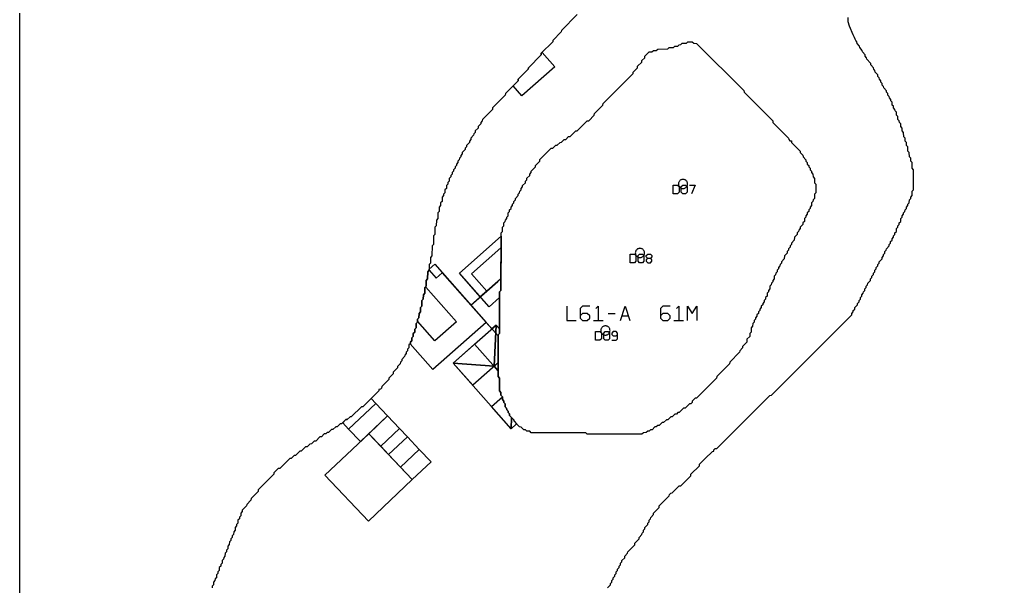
# Model space of a CAD drawing. Header units: millimetres. Extents: x 0 to 1219, y 0 to 1240.
# Drawn here: x 0 to 340.2, y 762 to 959.3 of the extents above; entities that cross this region are included whole.
import ezdxf

# ---------------------------------------------------------------- set-up
doc = ezdxf.new("R2010")
doc.units = ezdxf.units.MM
for name, color, linetype in [('CUT_DOWEL_3.2', 2, 'Continuous'), ('CUT_OUTER', 1, 'Continuous'), ('CUT_SOCKET_BLDG', 4, 'Continuous'), ('ENGRAVE_BLDG_BOX', 5, 'Continuous'), ('ENGRAVE_BLDG_FOOTPRINT', 8, 'Continuous'), ('ENGRAVE_NEXT', 3, 'Continuous'), ('ENGRAVE_TEXT', 2, 'Continuous'), ('SHEET_EDGE', 7, 'Continuous')]:
    doc.layers.add(name, color=color, linetype=linetype)

msp = doc.modelspace()

# ---------------------------------------------------------------- linework, layer by layer
at = {"layer": 'CUT_DOWEL_3.2'}
for points in [[(229.22, 902.06), (229.24, 901.85), (229.28, 901.65), (229.35, 901.45), (229.44, 901.26), (229.56, 901.09), (229.69, 900.93), (229.85, 900.79), (230.02, 900.68), (230.21, 900.58), (230.41, 900.52), (230.62, 900.47), (230.82, 900.46), (231.03, 900.47), (231.24, 900.52), (231.44, 900.58), (231.62, 900.68), (231.8, 900.79), (231.96, 900.93), (232.09, 901.09), (232.21, 901.26), (232.3, 901.45), (232.37, 901.65), (232.41, 901.85), (232.42, 902.06), (232.41, 902.27), (232.37, 902.48), (232.3, 902.67), (232.21, 902.86), (232.09, 903.04), (231.96, 903.19), (231.8, 903.33), (231.62, 903.45), (231.44, 903.54), (231.24, 903.61), (231.03, 903.65), (230.82, 903.66), (230.62, 903.65), (230.41, 903.61), (230.21, 903.54), (230.02, 903.45), (229.85, 903.33), (229.69, 903.19), (229.56, 903.04), (229.44, 902.86), (229.35, 902.67), (229.28, 902.48), (229.24, 902.27), (229.22, 902.06)], [(214.22, 878.06), (214.24, 877.85), (214.28, 877.65), (214.35, 877.45), (214.44, 877.26), (214.56, 877.09), (214.69, 876.93), (214.85, 876.79), (215.02, 876.68), (215.21, 876.58), (215.41, 876.52), (215.62, 876.47), (215.82, 876.46), (216.03, 876.47), (216.24, 876.52), (216.44, 876.58), (216.62, 876.68), (216.8, 876.79), (216.96, 876.93), (217.09, 877.09), (217.21, 877.26), (217.3, 877.45), (217.37, 877.65), (217.41, 877.85), (217.42, 878.06), (217.41, 878.27), (217.37, 878.48), (217.3, 878.67), (217.21, 878.86), (217.09, 879.04), (216.96, 879.19), (216.8, 879.33), (216.62, 879.45), (216.44, 879.54), (216.24, 879.61), (216.03, 879.65), (215.82, 879.66), (215.62, 879.65), (215.41, 879.61), (215.21, 879.54), (215.02, 879.45), (214.85, 879.33), (214.69, 879.19), (214.56, 879.04), (214.44, 878.86), (214.35, 878.67), (214.28, 878.48), (214.24, 878.27), (214.22, 878.06)], [(202.22, 851.06), (202.24, 850.85), (202.28, 850.65), (202.35, 850.45), (202.44, 850.26), (202.56, 850.09), (202.69, 849.93), (202.85, 849.79), (203.02, 849.68), (203.21, 849.58), (203.41, 849.52), (203.62, 849.47), (203.82, 849.46), (204.03, 849.47), (204.24, 849.52), (204.44, 849.58), (204.62, 849.68), (204.8, 849.79), (204.96, 849.93), (205.09, 850.09), (205.21, 850.26), (205.3, 850.45), (205.37, 850.65), (205.41, 850.85), (205.42, 851.06), (205.41, 851.27), (205.37, 851.48), (205.3, 851.67), (205.21, 851.86), (205.09, 852.04), (204.96, 852.19), (204.8, 852.33), (204.62, 852.45), (204.44, 852.54), (204.24, 852.61), (204.03, 852.65), (203.82, 852.66), (203.62, 852.65), (203.41, 852.61), (203.21, 852.54), (203.02, 852.45), (202.85, 852.33), (202.69, 852.19), (202.56, 852.04), (202.44, 851.86), (202.35, 851.67), (202.28, 851.48), (202.24, 851.27), (202.22, 851.06)]]:
    msp.add_lwpolyline(points, close=True, dxfattribs=at)
at = {"layer": 'CUT_OUTER'}
for points in [[(193.97, 961.01), (188.52, 955.54), (188.48, 955.01), (185.49, 952.01), (185.48, 951.51), (181.52, 947.54), (181.48, 947.01), (177.02, 942.54), (176.98, 942.01), (173.52, 938.54), (173.48, 938.01), (169.02, 933.54), (168.98, 933.01), (164.52, 928.54), (164.48, 928.01), (161.02, 924.53), (160.99, 924.01), (160.5, 923.51), (160.48, 923.01), (159.52, 922.04), (159.49, 921.51), (158.5, 920.51), (158.49, 920.01), (158, 919.51), (157.98, 919.01), (157.02, 918.04), (156.99, 917.51), (156.5, 917.01), (156.48, 916.51), (155.5, 915.51), (155.49, 915.01), (155, 914.51), (154.98, 914.01), (154, 913.01), (153.99, 912.51), (153.5, 912.01), (153.49, 911.51), (153, 911.01), (152.99, 910.51), (152.5, 910.01), (152.49, 909.51), (152, 909.01), (151.99, 908.51), (151.5, 908.01), (151.49, 907.51), (151, 907.01), (150.99, 906.51), (150.5, 906.01), (150.49, 905.51), (150, 905.01), (149.99, 904.51), (149.5, 904.01), (149.48, 903.01), (149.02, 902.54), (148.99, 902.01), (148.5, 901.51), (148.49, 900.51), (148, 900.01), (147.98, 899.01), (147.52, 898.54), (147.49, 898.01), (147, 897.51), (146.98, 896.01), (146.5, 895.51), (146.49, 894.51), (146, 894.01), (145.98, 892.51), (145.5, 892.01), (145.48, 890.01), (145, 889.51), (144.98, 887.51), (144.5, 887.01), (144.48, 884.51), (144, 884.01), (143.98, 881.01), (143.5, 880.51), (143.47, 877.01), (143, 876.51), (142.97, 874.51), (142.5, 874.01), (142.47, 872.01), (142, 871.51), (141.97, 869.01), (141.49, 868.51), (141.47, 866.51), (140.99, 866.01), (140.97, 864.01), (140.49, 863.51), (140.47, 862.01), (139.99, 861.51), (139.97, 859.51), (139.49, 859.01), (139.46, 857.51), (138.99, 857.01), (138.96, 855.51), (138.49, 855.01), (138.46, 854.01), (137.99, 853.51), (137.96, 852.01), (137.49, 851.51), (137.46, 850.51), (136.99, 850.01), (136.96, 849.01), (136.49, 848.51), (136.46, 847.51), (136.02, 847.07), (135.96, 846.51), (135.48, 846.01), (135.45, 845.01), (135.02, 844.57), (134.96, 844.01), (134.48, 843.51), (134.46, 843.01), (133.98, 842.51), (133.95, 842.01), (132.98, 841.01), (132.96, 840.51), (132.48, 840.01), (132.45, 839.51), (131.48, 838.51), (131.45, 838.01), (129.98, 836.51), (129.96, 836.01), (128.48, 834.51), (128.45, 834.01), (125.98, 831.51), (125.94, 831.01), (125.52, 830.58), (125.02, 830.55), (124.96, 830.01), (119.52, 824.57), (118.97, 824.51), (115.52, 821.07), (115.02, 821.05), (114.02, 820.07), (113.52, 820.04), (112.02, 818.57), (111.52, 818.54), (110.52, 817.56), (110.02, 817.54), (109.02, 816.56), (108.52, 816.54), (107.52, 815.56), (107.02, 815.54), (106.52, 815.06), (106.02, 815.04), (105.02, 814.06), (104.52, 814.04), (103.02, 812.56), (102.52, 812.54), (101.52, 811.56), (101.02, 811.54), (100.02, 810.56), (99.48, 810.51), (98.02, 809.06), (97.48, 809.01), (96.02, 807.56), (95.52, 807.54), (94.52, 806.55), (93.99, 806.51), (90.52, 803.05), (90.02, 803.04), (89.02, 802.04), (88.49, 801.51), (88.47, 801.01), (83.02, 795.54), (82.97, 795.01), (80.52, 792.54), (80.48, 792.01), (79.02, 790.54), (78.98, 790.01), (77.5, 788.51), (77.48, 788.01), (77, 787.51), (76.97, 786.51), (76.52, 786.05), (76.48, 785.51), (75.99, 785.01), (75.97, 784.01), (75.52, 783.56), (75.48, 783.01), (74.99, 782.51), (74.97, 781.51), (74.49, 781.01), (74.47, 780.01), (74.02, 779.56), (73.97, 779.01), (73.49, 778.51), (73.47, 778.01), (72.99, 777.51), (72.97, 776.51), (72.49, 776.01), (72.46, 775.01), (72.02, 774.56), (71.97, 774.01), (71.49, 773.51), (71.46, 772.51), (71.02, 772.07), (70.97, 771.51), (70.49, 771.01), (70.46, 770.01), (70.02, 769.57), (69.97, 769.01), (69.49, 768.51), (69.46, 767.51), (69.02, 767.07), (68.96, 766.51), (68.49, 766.01), (68.46, 765.01), (68.02, 764.57), (67.96, 764.01), (67.49, 763.51), (67.46, 762.51), (67.02, 762.07), (66.96, 761.51)], [(204.58, 761.51), (205.54, 762.51), (205.56, 763.01), (206.05, 763.51), (206.06, 764.01), (206.55, 764.51), (206.56, 765.01), (207.05, 765.51), (207.06, 766.01), (207.55, 766.51), (207.56, 767.01), (208.05, 767.51), (208.06, 768.01), (208.55, 768.51), (208.56, 769.01), (209.05, 769.51), (209.07, 770.01), (209.55, 770.51), (209.57, 771.01), (210.52, 771.97), (210.57, 772.51), (211.54, 773.51), (211.57, 774.01), (214.02, 776.48), (214.06, 777.01), (215.54, 778.51), (215.55, 779.01), (216.54, 780.01), (216.55, 780.51), (217.04, 781.01), (217.05, 781.51), (217.54, 782.01), (217.56, 782.51), (218.54, 783.51), (218.55, 784.01), (219.04, 784.51), (219.06, 785.01), (219.54, 785.51), (219.56, 786.01), (220.54, 787.01), (220.56, 787.51), (222.52, 789.48), (222.56, 790.01), (226.02, 793.48), (226.06, 794.01), (226.52, 794.46), (227.04, 794.51), (229.52, 796.98), (230.04, 797.01), (233.52, 800.49), (233.55, 801.01), (236.52, 803.99), (236.55, 804.51), (238.54, 806.51), (241.02, 808.98), (241.53, 809.01), (241.55, 809.51), (242.02, 809.98), (242.54, 810.01), (261.02, 828.48), (261.54, 828.51), (289.52, 856.49), (289.55, 857.01), (290.04, 857.51), (290.05, 858.01), (290.54, 858.51), (290.55, 859.01), (291.54, 860.01), (291.55, 860.51), (292.04, 861.01), (292.05, 861.51), (292.54, 862.01), (292.55, 862.51), (293.04, 863.01), (293.05, 863.51), (293.54, 864.01), (293.55, 864.51), (294.04, 865.01), (294.05, 865.51), (294.54, 866.01), (294.56, 866.51), (295.04, 867.01), (295.06, 867.51), (296.04, 868.51), (296.05, 869.01), (296.54, 869.51), (296.55, 870.01), (297.04, 870.51), (297.05, 871.01), (297.54, 871.51), (297.56, 872.01), (298.04, 872.51), (298.06, 873.01), (298.54, 873.51), (298.56, 874.01), (299.04, 874.51), (299.06, 875.01), (300.04, 876.01), (300.05, 876.51), (300.54, 877.01), (300.56, 877.51), (301.04, 878.01), (301.06, 878.51), (301.54, 879.01), (301.56, 879.51), (302.54, 880.51), (302.55, 881.01), (303.04, 881.51), (303.05, 882.01), (303.54, 882.51), (303.55, 883.01), (304.04, 883.51), (304.05, 884.01), (304.52, 884.47), (304.55, 885.01), (305.04, 885.51), (305.06, 886.51), (305.52, 886.97), (305.56, 887.51), (306.04, 888.01), (306.05, 888.51), (306.54, 889.01), (306.56, 890.01), (307.02, 890.47), (307.06, 891.01), (307.54, 891.51), (307.56, 892.01), (308.04, 892.51), (308.05, 893.01), (308.54, 893.51), (308.55, 894.01), (309.04, 894.51), (309.05, 895.01), (309.54, 895.51), (309.55, 896.51), (310.02, 896.97), (310.05, 897.51), (310.53, 898.01), (310.55, 899.51), (311.03, 900.01), (311.04, 907.01), (310.56, 907.51), (310.54, 909.51), (310.06, 910.01), (310.04, 911.01), (309.57, 911.51), (309.54, 913.01), (309.07, 913.51), (309.04, 915.01), (308.57, 915.51), (308.54, 916.51), (308.07, 917.01), (308.05, 918.01), (307.58, 918.51), (307.55, 920.01), (307.07, 920.51), (307.05, 921.51), (306.58, 922.01), (306.55, 923.01), (306.08, 923.51), (306.02, 924.08), (305.59, 924.51), (305.55, 925.51), (305.09, 926.01), (305.05, 927.01), (304.58, 927.51), (304.56, 928.01), (304.09, 928.51), (304.02, 929.09), (303.6, 929.51), (303.56, 930.51), (303.09, 931.01), (303.06, 931.51), (302.6, 932.01), (302.57, 932.51), (302.1, 933.01), (302.07, 933.51), (301.6, 934.01), (301.57, 934.51), (300.62, 935.51), (300.58, 936.01), (300.12, 936.51), (300.08, 937.01), (299.63, 937.51), (299.58, 938.01), (299.13, 938.51), (299.09, 939.01), (298.63, 939.51), (298.59, 940.01), (297.66, 941.01), (297.6, 941.51), (297.16, 942.01), (297.1, 942.51), (296.18, 943.51), (296.12, 944.01), (296.02, 944.16), (294.74, 945.51), (294.65, 946.01), (294.23, 946.51), (294.15, 947.01), (293.28, 948.01), (293.17, 948.51), (292.33, 949.51), (292.2, 950.01), (291.4, 951.01), (291.25, 951.51), (290.91, 952.01), (290.76, 952.51), (290.44, 953.01), (290.29, 953.51), (289.99, 954.01), (288.71, 957.01), (288.27, 958.51), (288.27, 960.01)]]:
    msp.add_lwpolyline(points, dxfattribs=at)
at = {"layer": 'CUT_SOCKET_BLDG'}
for points in [[(128.05, 821.31), (121.51, 815.14), (125.63, 810.77), (132.17, 816.95), (128.05, 821.31)], [(125.63, 810.77), (128.37, 807.86), (134.92, 814.04), (132.17, 816.95), (125.63, 810.77)], [(136.61, 799.14), (121.51, 815.14), (106.24, 800.72), (121.34, 784.72), (136.61, 799.14)], [(128.37, 807.86), (132.49, 803.5), (139.04, 809.68), (134.92, 814.04), (128.37, 807.86)], [(143.15, 805.32), (139.04, 809.68), (132.49, 803.5), (136.61, 799.14), (143.15, 805.32)]]:
    msp.add_lwpolyline(points, close=True, dxfattribs=at)
at = {"layer": 'ENGRAVE_BLDG_BOX'}
for points in [[(186.19, 942.84), (174.79, 932.78), (171.72, 936.25), (173.48, 938.01), (173.52, 938.54), (176.98, 942.01), (177.02, 942.54), (181.48, 947.01), (181.52, 947.54), (181.79, 947.82), (186.19, 942.84)], [(163.35, 859.35), (153.02, 871.04), (167.5, 883.84), (167.47, 865.01), (166.99, 864.51), (166.99, 862.57), (163.35, 859.35)], [(162.55, 864.78), (157.25, 870.78), (167.49, 879.83), (167.48, 869.14), (162.55, 864.78)], [(144.42, 874.12), (162.3, 853.89), (143.72, 837.47), (135.84, 846.38), (135.96, 846.51), (136.02, 847.07), (136.46, 847.51), (136.49, 848.51), (136.96, 849.01), (136.99, 850.01), (137.46, 850.51), (137.49, 851.51), (137.96, 852.01), (137.99, 853.51), (138.46, 854.01), (138.49, 855.01), (138.96, 855.51), (138.99, 857.01), (139.46, 857.51), (139.49, 859.01), (139.97, 859.51), (139.99, 861.51), (140.47, 862.01), (140.49, 863.51), (140.97, 864.01), (140.99, 866.01), (141.47, 866.51), (141.49, 868.51), (141.97, 869.01), (142, 871.51), (142.47, 872.01), (142.48, 872.4), (144.42, 874.12)], [(157, 859.88), (167.48, 869.14), (167.47, 865.01), (166.99, 864.51), (166.96, 850.01), (166.49, 849.51), (166.49, 849.15), (157, 859.88)], [(141.38, 866.09), (151.97, 854.1), (144.48, 847.48), (138.47, 854.28), (138.49, 855.01), (138.96, 855.51), (138.99, 857.01), (139.46, 857.51), (139.49, 859.01), (139.97, 859.51), (139.99, 861.51), (140.47, 862.01), (140.49, 863.51), (140.97, 864.01), (140.99, 865.75), (141.38, 866.09)], [(141.38, 866.09), (151.97, 854.1), (144.48, 847.48), (138.47, 854.28), (138.49, 855.01), (138.96, 855.51), (138.99, 857.01), (139.46, 857.51), (139.49, 859.01), (139.97, 859.51), (139.99, 861.51), (140.47, 862.01), (140.49, 863.51), (140.97, 864.01), (140.99, 865.75), (141.38, 866.09)], [(157.65, 831.97), (150.8, 839.72), (165.79, 852.97), (166.97, 851.63), (166.96, 850.01), (166.49, 849.51), (166.49, 839.78), (157.65, 831.97)], [(158.29, 846.34), (165.79, 852.97), (166.97, 851.63), (166.96, 850.01), (166.49, 849.51), (166.49, 837.07), (158.29, 846.34)], [(171, 816.87), (150.8, 839.72), (158.29, 846.34), (166.49, 837.07), (166.49, 835.01), (166.96, 834.51), (166.99, 830.01), (167.47, 829.51), (167.49, 828.51), (167.96, 828.01), (167.99, 827.01), (168.46, 826.51), (168.52, 825.95), (168.96, 825.51), (168.99, 824.51), (169.46, 824.01), (169.52, 823.46), (169.96, 823.01), (169.98, 822.51), (170.46, 822.01), (170.48, 821.51), (171.96, 820.01), (172.02, 819.47), (172.92, 818.57), (171, 816.87)], [(123.93, 825.68), (114.48, 816.75), (112.41, 818.95), (113.52, 820.04), (114.02, 820.07), (115.02, 821.05), (115.52, 821.07), (118.97, 824.51), (119.52, 824.57), (122.33, 827.38), (123.93, 825.68)], [(171, 816.87), (164.14, 824.62), (167.96, 828), (167.99, 827.01), (168.46, 826.51), (168.52, 825.95), (168.96, 825.51), (168.99, 824.51), (169.46, 824.01), (169.52, 823.46), (169.96, 823.01), (169.98, 822.51), (170.46, 822.01), (170.48, 821.51), (171.96, 820.01), (172.02, 819.47), (172.92, 818.57), (171, 816.87)], [(128.05, 821.31), (118.6, 812.39), (114.48, 816.75), (123.93, 825.68), (128.05, 821.31)], [(132.17, 816.95), (125.63, 810.77), (121.51, 815.14), (128.05, 821.31), (132.17, 816.95)], [(132.17, 816.95), (134.92, 814.04), (128.37, 807.86), (125.63, 810.77), (132.17, 816.95)], [(121.34, 784.72), (106.24, 800.72), (121.51, 815.14), (136.61, 799.14), (121.34, 784.72)], [(134.92, 814.04), (139.04, 809.68), (132.49, 803.5), (128.37, 807.86), (134.92, 814.04)], [(136.61, 799.14), (132.49, 803.5), (139.04, 809.68), (143.15, 805.32), (136.61, 799.14)]]:
    msp.add_lwpolyline(points, close=True, dxfattribs=at)
at = {"layer": 'ENGRAVE_BLDG_FOOTPRINT'}
for points in [[(186.19, 942.84), (174.79, 932.78), (171.72, 936.25), (173.48, 938.01), (173.52, 938.54), (176.98, 942.01), (177.02, 942.54), (181.48, 947.01), (181.52, 947.54), (181.79, 947.82), (186.19, 942.84)], [(157.25, 870.78), (162.55, 864.78), (160.3, 862.8), (153.02, 871.04), (167.5, 883.84), (167.49, 879.83), (157.25, 870.78)], [(166.37, 868.16), (162.55, 864.78), (157.25, 870.78), (167.49, 879.83), (167.48, 869.14), (166.37, 868.16)], [(144.97, 869.27), (147.07, 871.12), (162.3, 853.89), (143.72, 837.47), (135.84, 846.38), (135.96, 846.51), (136.02, 847.07), (136.46, 847.51), (136.49, 848.51), (136.96, 849.01), (136.99, 850.01), (137.46, 850.51), (137.49, 851.51), (137.96, 852.01), (137.99, 853.51), (138.46, 854.01), (138.49, 855.01), (138.96, 855.51), (138.99, 857.01), (139.46, 857.51), (139.49, 859.01), (139.97, 859.51), (139.99, 861.51), (140.47, 862.01), (140.49, 863.51), (140.97, 864.01), (140.99, 866.01), (141.47, 866.51), (141.49, 868.51), (141.97, 869.01), (142, 871.51), (142.47, 872.01), (142.47, 872.1), (144.97, 869.27)], [(165.79, 852.97), (164.29, 851.64), (162.3, 853.89), (157, 859.88), (162.55, 864.78), (166.37, 868.16), (167.48, 869.14), (167.47, 865.01), (166.99, 864.51), (166.97, 851.63), (165.79, 852.97)], [(144.48, 847.48), (138.47, 854.28), (138.49, 855.01), (138.96, 855.51), (138.99, 857.01), (139.46, 857.51), (139.49, 859.01), (139.97, 859.51), (139.99, 861.51), (140.47, 862.01), (140.49, 863.51), (140.97, 864.01), (140.99, 865.75), (141.38, 866.09), (151.97, 854.1), (144.48, 847.48)], [(141.38, 866.09), (151.97, 854.1), (144.48, 847.48), (138.47, 854.28), (138.49, 855.01), (138.96, 855.51), (138.99, 857.01), (139.46, 857.51), (139.49, 859.01), (139.97, 859.51), (139.99, 861.51), (140.47, 862.01), (140.49, 863.51), (140.97, 864.01), (140.99, 865.75), (141.38, 866.09)], [(165.15, 838.59), (150.8, 839.72), (165.79, 852.97), (165.15, 838.59)], [(165.15, 838.59), (165.79, 852.97), (166.97, 851.63), (166.96, 850.01), (166.49, 849.51), (166.49, 837.07), (165.15, 838.59)], [(171, 816.87), (150.8, 839.72), (165.15, 838.59), (166.49, 837.07), (166.49, 835.01), (166.96, 834.51), (166.99, 830.01), (167.47, 829.51), (167.49, 828.51), (167.96, 828.01), (167.99, 827.01), (168.46, 826.51), (168.52, 825.95), (168.96, 825.51), (168.99, 824.51), (169.46, 824.01), (169.52, 823.46), (169.96, 823.01), (169.98, 822.51), (170.46, 822.01), (170.48, 821.51), (171.17, 820.81), (171, 816.87)], [(123.93, 825.68), (114.48, 816.75), (112.41, 818.95), (113.52, 820.04), (114.02, 820.07), (115.02, 821.05), (115.52, 821.07), (118.97, 824.51), (119.52, 824.57), (122.33, 827.38), (123.93, 825.68)], [(121.51, 815.14), (118.6, 812.39), (114.48, 816.75), (123.93, 825.68), (128.05, 821.31), (121.51, 815.14)], [(125.63, 810.77), (121.51, 815.14), (128.05, 821.31), (132.17, 816.95), (125.63, 810.77)], [(171, 816.87), (171.17, 820.81), (171.96, 820.01), (172.02, 819.47), (172.92, 818.57), (171, 816.87)], [(128.37, 807.86), (125.63, 810.77), (132.17, 816.95), (134.92, 814.04), (128.37, 807.86)], [(121.34, 784.72), (106.24, 800.72), (121.51, 815.14), (136.61, 799.14), (121.34, 784.72)], [(132.49, 803.5), (128.37, 807.86), (134.92, 814.04), (139.04, 809.68), (132.49, 803.5)], [(136.61, 799.14), (132.49, 803.5), (139.04, 809.68), (143.15, 805.32), (136.61, 799.14)]]:
    msp.add_lwpolyline(points, close=True, dxfattribs=at)
at = {"layer": 'ENGRAVE_NEXT'}
msp.add_lwpolyline([(252.02, 934.57), (252.1, 934.01), (262.02, 924.06), (262.08, 923.51), (267.52, 918.06), (267.58, 917.51), (268.02, 917.08), (268.52, 917.05), (268.57, 916.51), (271.54, 913.51), (271.56, 913.01), (272.52, 912.05), (272.56, 911.51), (273.54, 910.51), (273.56, 910.01), (274.02, 909.55), (274.06, 909.01), (274.54, 908.51), (274.56, 908.01), (275.04, 907.51), (275.05, 907.01), (275.54, 906.51), (275.55, 906.01), (276.03, 905.51), (276.05, 904.51), (276.53, 904.01), (276.55, 902.51), (277.03, 902.01), (277.03, 899.01), (276.55, 898.51), (276.53, 897.01), (276.05, 896.51), (276.02, 895.97), (275.55, 895.51), (275.54, 894.51), (275.05, 894.01), (275.04, 893.51), (274.55, 893.01), (274.54, 892.51), (274.06, 892.01), (274.04, 891.51), (273.56, 891.01), (273.52, 890.47), (273.06, 890.01), (273.04, 889.01), (272.55, 888.51), (272.54, 888.01), (271.56, 887.01), (271.54, 886.51), (271.06, 886.01), (271.04, 885.51), (270.56, 885.01), (270.54, 884.51), (269.57, 883.51), (269.54, 882.51), (268.56, 881.51), (268.54, 881.01), (268.06, 880.51), (268.04, 880.01), (267.56, 879.51), (267.54, 879.01), (267.06, 878.51), (267.04, 878.01), (266.07, 877.01), (266.04, 876.01), (265.07, 875.01), (265.05, 874.51), (264.56, 874.01), (264.54, 873.51), (264.06, 873.01), (264.04, 872.51), (263.56, 872.01), (263.54, 871.51), (263.06, 871.01), (263.02, 870.46), (262.57, 870.01), (262.54, 869.01), (262.06, 868.51), (262.04, 868.01), (261.56, 867.51), (261.52, 866.97), (261.06, 866.51), (261.04, 865.51), (260.56, 865.01), (260.52, 864.47), (260.06, 864.01), (260.04, 863.01), (259.55, 862.51), (259.54, 862.01), (259.05, 861.51), (259.04, 861.01), (258.55, 860.51), (258.54, 860.01), (258.05, 859.51), (258.04, 859.01), (257.55, 858.51), (257.54, 858.01), (257.05, 857.51), (257.04, 857.01), (256.55, 856.51), (256.54, 856.01), (256.05, 855.51), (256.04, 855.01), (255.55, 854.51), (255.52, 853.97), (255.06, 853.51), (255.04, 852.51), (254.55, 852.01), (254.53, 850.51), (254.05, 850.01), (254.03, 849.01), (253.05, 848.01), (253.03, 847.01), (251.55, 845.51), (251.53, 845.01), (250.54, 844.01), (250.52, 843.49), (247.05, 840.01), (247.02, 839.49), (242.55, 835.01), (242.52, 834.49), (235.54, 827.51), (235.02, 827.48), (234.52, 826.98), (234.05, 826.51), (234.03, 826.01), (233.52, 825.5), (233.02, 825.48), (231.54, 824.01), (231.02, 823.98), (229.52, 822.5), (229.02, 822.49), (228.52, 821.99), (228.02, 821.98), (227.04, 821.01), (226.52, 820.98), (225.52, 819.99), (225.02, 819.98), (224.02, 818.99), (223.52, 818.98), (222.52, 817.99), (222.02, 817.98), (221.52, 817.49), (221.02, 817.48), (220.04, 816.51), (219.52, 816.48), (219.02, 816), (218.52, 815.99), (218.02, 815.5), (217.02, 815.48), (216.52, 815), (197.52, 814.98), (197.02, 815.44), (178.02, 815.48), (177.52, 815.96), (176.52, 815.98), (176.02, 816.46), (175.47, 816.51), (174.52, 817.45), (173.97, 817.51), (172.02, 819.47), (171.96, 820.01), (170.48, 821.51), (170.46, 822.01), (169.98, 822.51), (169.96, 823.01), (169.52, 823.46), (169.46, 824.01), (168.99, 824.51), (168.96, 825.51), (168.52, 825.95), (168.46, 826.51), (167.99, 827.01), (167.96, 828.01), (167.49, 828.51), (167.47, 829.51), (166.99, 830.01), (166.96, 834.51), (166.49, 835.01), (166.49, 849.51), (166.96, 850.01), (166.99, 864.51), (167.47, 865.01), (167.5, 885.01), (167.98, 885.51), (168, 887.01), (168.48, 887.51), (168.5, 888.51), (168.99, 889.01), (169, 889.51), (169.48, 890.01), (169.52, 890.55), (169.98, 891.01), (170, 892.01), (170.48, 892.51), (170.5, 893.01), (170.98, 893.51), (171, 894.01), (171.48, 894.51), (171.5, 895.01), (171.98, 895.51), (172, 896.01), (172.48, 896.51), (172.5, 897.01), (173.48, 898.01), (173.49, 898.51), (173.98, 899.01), (173.99, 899.51), (174.48, 900.01), (174.49, 900.51), (174.98, 901.01), (175, 901.51), (175.98, 902.51), (175.99, 903.01), (176.48, 903.51), (176.52, 904.04), (177.48, 905.01), (177.49, 905.51), (177.98, 906.01), (178, 906.51), (179.48, 908.01), (179.52, 908.54), (180.98, 910.01), (181.02, 910.54), (184.99, 914.51), (185.52, 914.55), (186.52, 915.54), (187.02, 915.55), (188.02, 916.54), (188.52, 916.56), (189.52, 917.54), (190.02, 917.56), (191.02, 918.54), (191.52, 918.56), (193.48, 920.51), (194.02, 920.56), (197.48, 924.01), (198.02, 924.07), (199.96, 926.01), (200.02, 926.55), (202.97, 929.51), (203.02, 930.05), (213.46, 940.51), (213.49, 941.01), (214.97, 942.51), (214.99, 943.01), (216.47, 944.51), (216.49, 945.01), (217.48, 946.01), (217.49, 946.51), (218.99, 948.01), (220.02, 948.05), (220.52, 948.53), (221.52, 948.55), (222.02, 949.03), (225.52, 949.07), (226.02, 949.54), (227.52, 949.57), (228.02, 950.04), (229.02, 950.06), (229.46, 950.51), (230.02, 950.56), (230.52, 951.03), (232.02, 951.06), (232.52, 951.53), (234.02, 951.53), (234.52, 951.05), (235.55, 951.01), (252.02, 934.57)], close=True, dxfattribs=at)
at = {"layer": 'ENGRAVE_TEXT'}
for points in [[(227.42, 898.66), (227.42, 901.66), (228.92, 901.66), (229.42, 901.16), (229.42, 899.16), (228.92, 898.66), (227.42, 898.66)], [(230.22, 899.16), (230.22, 901.16), (230.72, 901.66), (231.72, 901.66), (232.22, 901.16), (232.22, 899.16), (231.72, 898.66), (230.72, 898.66), (230.22, 899.16)], [(233.02, 901.66), (235.02, 901.66), (233.77, 898.66)], [(212.42, 874.66), (212.42, 877.66), (213.92, 877.66), (214.42, 877.16), (214.42, 875.16), (213.92, 874.66), (212.42, 874.66)], [(215.22, 875.16), (215.22, 877.16), (215.72, 877.66), (216.72, 877.66), (217.22, 877.16), (217.22, 875.16), (216.72, 874.66), (215.72, 874.66), (215.22, 875.16)], [(218.52, 876.16), (218.02, 876.66), (218.02, 877.16), (218.52, 877.66), (219.52, 877.66), (220.02, 877.16), (220.02, 876.66), (219.52, 876.16), (218.52, 876.16), (218.02, 875.66), (218.02, 875.16), (218.52, 874.66), (219.52, 874.66), (220.02, 875.16), (220.02, 875.66), (219.52, 876.16)], [(190.34, 859.51), (190.34, 854.51), (193.67, 854.51)], [(198.34, 859.51), (195.84, 859.51), (195.01, 858.68), (195.01, 855.35), (195.84, 854.51), (197.51, 854.51), (198.34, 855.35), (198.34, 856.18), (197.51, 857.01), (195.84, 857.01), (195.01, 856.18)], [(200.51, 858.68), (201.34, 859.51), (201.34, 854.51)], [(209.01, 854.51), (210.67, 859.51), (212.34, 854.51)], [(226.34, 859.51), (223.84, 859.51), (223.01, 858.68), (223.01, 855.35), (223.84, 854.51), (225.51, 854.51), (226.34, 855.35), (226.34, 856.18), (225.51, 857.01), (223.84, 857.01), (223.01, 856.18)], [(228.51, 858.68), (229.34, 859.51), (229.34, 854.51)], [(232.34, 854.51), (232.34, 859.51), (234.01, 857.01), (235.67, 859.51), (235.67, 854.51)], [(199.67, 854.51), (203.01, 854.51)], [(204.76, 857.01), (207.26, 857.01)], [(209.59, 856.18), (211.76, 856.18)], [(227.67, 854.51), (231.01, 854.51)], [(200.42, 847.66), (200.42, 850.66), (201.92, 850.66), (202.42, 850.16), (202.42, 848.16), (201.92, 847.66), (200.42, 847.66)], [(203.22, 848.16), (203.22, 850.16), (203.72, 850.66), (204.72, 850.66), (205.22, 850.16), (205.22, 848.16), (204.72, 847.66), (203.72, 847.66), (203.22, 848.16)], [(206.02, 847.66), (207.52, 847.66), (208.02, 848.16), (208.02, 850.16), (207.52, 850.66), (206.52, 850.66), (206.02, 850.16), (206.02, 849.66), (206.52, 849.16), (207.52, 849.16), (208.02, 849.66)]]:
    msp.add_lwpolyline(points, dxfattribs=at)
at = {"layer": 'SHEET_EDGE'}
msp.add_lwpolyline([(0, 0), (1219.2, 0), (1219.2, 1219.2), (0, 1219.2)], close=True, dxfattribs=at)

doc.saveas('drawing.dxf')
